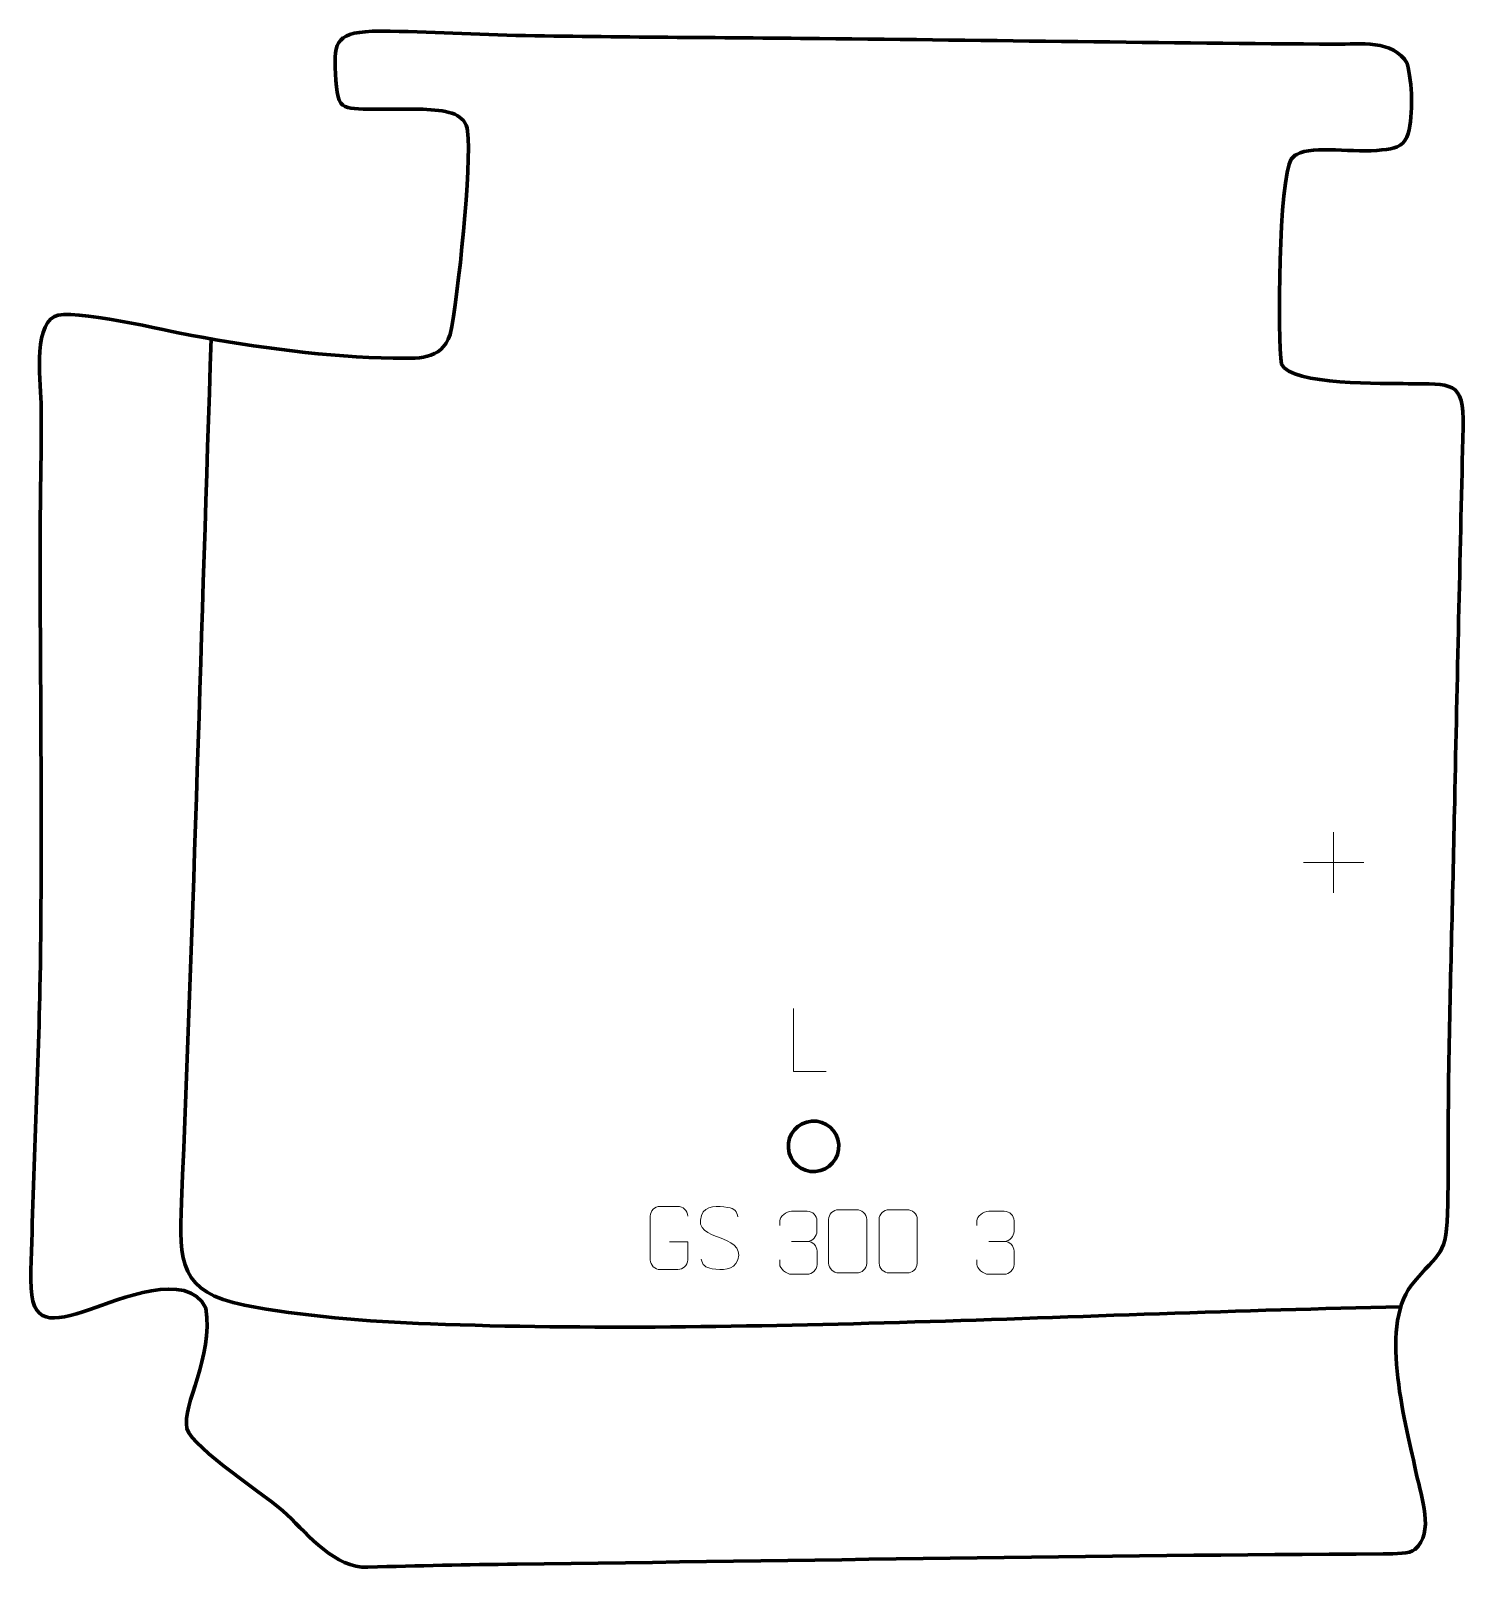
# Model space of a CAD drawing. Header units: millimetres. Extents: x 1122 to 1689, y 92 to 700.
import ezdxf

# ---------------------------------------------------------------- set-up
doc = ezdxf.new("R2010")
doc.units = ezdxf.units.MM
doc.header["$MEASUREMENT"] = 0
doc.layers.add('layer 1', color=7, linetype='Continuous', plot=False)
doc.layers.add('layer 2', color=7, linetype='Continuous')
doc.layers.add('layer 3', color=7, linetype='Continuous')

msp = doc.modelspace()

# ---------------------------------------------------------------- linework, layer by layer
at = {"layer": 'layer 1', "color": 250, "lineweight": 9}
for points in [[(1637.2831, 383.0296), (1637.2831, 383.0296), (1637.2831, 359.0517), (1637.2831, 359.0517)], [(1625.2942, 371.0406), (1625.2942, 371.0406), (1649.2721, 371.0406), (1649.2721, 371.0406)], [(1422.7392, 220.9725), (1422.7392, 220.9725), (1428.9356, 220.9725), (1428.9356, 220.9725)], [(1500.7392, 220.9725), (1500.7392, 220.9725), (1506.9356, 220.9725), (1506.9356, 220.9725)]]:
    msp.add_open_spline(points, degree=3, dxfattribs=at)
for points, knots in [([(1436.4691, 288.2998), (1436.4691, 288.2998), (1423.52, 288.2998), (1423.52, 288.2998), (1423.52, 288.2998), (1423.52, 288.2998), (1423.52, 313.2534), (1423.52, 313.2534)], [0, 0, 0, 0, 0.33333333, 0.33333333, 0.33333333, 0.33333333, 1, 1, 1, 1]), ([(1374.4388, 220.8256), (1374.4388, 220.8256), (1381.6069, 220.8256), (1381.6069, 220.8256), (1381.6069, 220.8256), (1381.6069, 220.8256), (1381.6069, 213.6575), (1381.6069, 213.6575), (1381.6069, 213.6575), (1381.4672, 211.3341), (1379.79, 209.8545), (1377.6422, 209.8437), (1377.6422, 209.8437), (1375.3104, 209.8441), (1372.9784, 209.8441), (1370.6469, 209.8437), (1370.6469, 209.8437), (1368.722, 209.7383), (1366.7498, 211.6228), (1366.761, 213.6401), (1366.761, 213.6401), (1366.7614, 219.4102), (1366.7614, 225.1799), (1366.761, 230.9492), (1366.761, 230.9492), (1366.7652, 233.0873), (1368.512, 234.8065), (1370.6643, 234.7931), (1370.6643, 234.7931), (1372.99, 234.7931), (1375.3161, 234.7931), (1377.6422, 234.7931), (1377.6422, 234.7931), (1379.5889, 234.8285), (1381.5803, 233.337), (1381.6069, 230.8993)], [0, 0, 0, 0, 0.1, 0.1, 0.1, 0.1, 0.2, 0.2, 0.2, 0.2, 0.3, 0.3, 0.3, 0.3, 0.4, 0.4, 0.4, 0.4, 0.5, 0.5, 0.5, 0.5, 0.6, 0.6, 0.6, 0.6, 0.7, 0.7, 0.7, 0.7, 0.8, 0.8, 0.8, 0.8, 1, 1, 1, 1]), ([(1394.1894, 222.4905), (1389.9411, 223.9609), (1385.033, 225.7567), (1387.0381, 231.277), (1387.0381, 231.277), (1388.5416, 235.4169), (1393.7552, 235.0284), (1397.3588, 234.4273), (1397.3588, 234.4273), (1400.2194, 233.9501), (1401.0841, 232.7369), (1401.3947, 230.6528)], [0, 0, 0, 0, 0.25, 0.25, 0.25, 0.25, 0.5, 0.5, 0.5, 0.5, 1, 1, 1, 1]), ([(1418.0295, 227.2177), (1418.0295, 227.2177), (1418.0295, 229.0749), (1418.0295, 229.0749), (1418.0295, 229.0749), (1418.0152, 230.8168), (1420.6797, 232.9349), (1422.7388, 232.9122), (1422.7388, 232.9122), (1424.8029, 232.9122), (1426.8669, 232.9122), (1428.9306, 232.9122), (1428.9306, 232.9122), (1431.1251, 232.921), (1432.7234, 231.0742), (1432.7678, 229.1621), (1432.7678, 229.1621), (1432.7674, 227.727), (1432.7674, 226.2919), (1432.7678, 224.8564), (1432.7678, 224.8564), (1432.7192, 223.2029), (1431.1166, 220.9729), (1428.9183, 220.9829), (1428.9183, 220.9829), (1431.122, 220.9717), (1432.73, 219.1685), (1432.784, 217.109), (1432.784, 217.109), (1432.7836, 215.3243), (1432.7836, 213.5396), (1432.784, 211.7545), (1432.784, 211.7545), (1432.7941, 209.6931), (1430.7392, 207.93), (1428.9183, 207.9381), (1428.9183, 207.9381), (1426.853, 207.9384), (1424.7878, 207.9384), (1422.7222, 207.9381), (1422.7222, 207.9381), (1420.5536, 207.9496), (1418.0226, 210.3498), (1418.004, 211.8116), (1418.004, 211.8116), (1418.004, 211.8116), (1418.004, 213.7202), (1418.004, 213.7202)], [0, 0, 0, 0, 0.07692308, 0.07692308, 0.07692308, 0.07692308, 0.15384615, 0.15384615, 0.15384615, 0.15384615, 0.23076923, 0.23076923, 0.23076923, 0.23076923, 0.30769231, 0.30769231, 0.30769231, 0.30769231, 0.38461538, 0.38461538, 0.38461538, 0.38461538, 0.46153846, 0.46153846, 0.46153846, 0.46153846, 0.53846154, 0.53846154, 0.53846154, 0.53846154, 0.61538462, 0.61538462, 0.61538462, 0.61538462, 0.69230769, 0.69230769, 0.69230769, 0.69230769, 0.76923077, 0.76923077, 0.76923077, 0.76923077, 0.84615385, 0.84615385, 0.84615385, 0.84615385, 1, 1, 1, 1]), ([(1441.3376, 233.4822), (1443.7037, 233.4822), (1446.0702, 233.4822), (1448.4367, 233.4822), (1448.4367, 233.4822), (1450.4172, 233.5178), (1452.4432, 232.0235), (1452.4703, 229.5814), (1452.4703, 229.5814), (1452.4699, 223.824), (1452.4699, 218.0662), (1452.4703, 212.308), (1452.4703, 212.308), (1452.3282, 209.9804), (1450.6218, 208.4981), (1448.4367, 208.4873), (1448.4367, 208.4873), (1446.0643, 208.4877), (1443.6919, 208.4877), (1441.3199, 208.4873), (1441.3199, 208.4873), (1439.3614, 208.3817), (1437.355, 210.2696), (1437.3664, 212.2906), (1437.3664, 212.2906), (1437.3668, 218.0712), (1437.3668, 223.8515), (1437.3664, 229.6313), (1437.3664, 229.6313), (1437.3707, 231.7733), (1439.1478, 233.4958), (1441.3376, 233.4822)], [0, 0, 0, 0, 0.11111111, 0.11111111, 0.11111111, 0.11111111, 0.22222222, 0.22222222, 0.22222222, 0.22222222, 0.33333333, 0.33333333, 0.33333333, 0.33333333, 0.44444444, 0.44444444, 0.44444444, 0.44444444, 0.55555556, 0.55555556, 0.55555556, 0.55555556, 0.66666667, 0.66666667, 0.66666667, 0.66666667, 0.77777778, 0.77777778, 0.77777778, 0.77777778, 1, 1, 1, 1]), ([(1461.3376, 233.4822), (1463.7037, 233.4822), (1466.0702, 233.4822), (1468.4367, 233.4822), (1468.4367, 233.4822), (1470.4172, 233.5178), (1472.4432, 232.0235), (1472.4703, 229.5814), (1472.4703, 229.5814), (1472.4699, 223.824), (1472.4699, 218.0662), (1472.4703, 212.308), (1472.4703, 212.308), (1472.3282, 209.9804), (1470.6218, 208.4981), (1468.4367, 208.4873), (1468.4367, 208.4873), (1466.0643, 208.4877), (1463.6919, 208.4877), (1461.3199, 208.4873), (1461.3199, 208.4873), (1459.3614, 208.3817), (1457.355, 210.2696), (1457.3664, 212.2906), (1457.3664, 212.2906), (1457.3668, 218.0712), (1457.3668, 223.8515), (1457.3664, 229.6313), (1457.3664, 229.6313), (1457.3707, 231.7733), (1459.1478, 233.4958), (1461.3376, 233.4822)], [0, 0, 0, 0, 0.11111111, 0.11111111, 0.11111111, 0.11111111, 0.22222222, 0.22222222, 0.22222222, 0.22222222, 0.33333333, 0.33333333, 0.33333333, 0.33333333, 0.44444444, 0.44444444, 0.44444444, 0.44444444, 0.55555556, 0.55555556, 0.55555556, 0.55555556, 0.66666667, 0.66666667, 0.66666667, 0.66666667, 0.77777778, 0.77777778, 0.77777778, 0.77777778, 1, 1, 1, 1]), ([(1496.0295, 227.2177), (1496.0295, 227.2177), (1496.0295, 229.0749), (1496.0295, 229.0749), (1496.0295, 229.0749), (1496.0152, 230.8168), (1498.6797, 232.9349), (1500.7388, 232.9122), (1500.7388, 232.9122), (1502.8029, 232.9122), (1504.8669, 232.9122), (1506.9306, 232.9122), (1506.9306, 232.9122), (1509.1251, 232.921), (1510.7234, 231.0742), (1510.7678, 229.1621), (1510.7678, 229.1621), (1510.7674, 227.727), (1510.7674, 226.2919), (1510.7678, 224.8564), (1510.7678, 224.8564), (1510.7192, 223.2029), (1509.1166, 220.9729), (1506.9183, 220.9829), (1506.9183, 220.9829), (1509.122, 220.9717), (1510.73, 219.1685), (1510.784, 217.109), (1510.784, 217.109), (1510.7836, 215.3243), (1510.7836, 213.5396), (1510.784, 211.7545), (1510.784, 211.7545), (1510.7941, 209.6931), (1508.7392, 207.93), (1506.9183, 207.9381), (1506.9183, 207.9381), (1504.853, 207.9384), (1502.7878, 207.9384), (1500.7222, 207.9381), (1500.7222, 207.9381), (1498.5536, 207.9496), (1496.0226, 210.3498), (1496.004, 211.8116), (1496.004, 211.8116), (1496.004, 211.8116), (1496.004, 213.7202), (1496.004, 213.7202)], [0, 0, 0, 0, 0.07692308, 0.07692308, 0.07692308, 0.07692308, 0.15384615, 0.15384615, 0.15384615, 0.15384615, 0.23076923, 0.23076923, 0.23076923, 0.23076923, 0.30769231, 0.30769231, 0.30769231, 0.30769231, 0.38461538, 0.38461538, 0.38461538, 0.38461538, 0.46153846, 0.46153846, 0.46153846, 0.46153846, 0.53846154, 0.53846154, 0.53846154, 0.53846154, 0.61538462, 0.61538462, 0.61538462, 0.61538462, 0.69230769, 0.69230769, 0.69230769, 0.69230769, 0.76923077, 0.76923077, 0.76923077, 0.76923077, 0.84615385, 0.84615385, 0.84615385, 0.84615385, 1, 1, 1, 1]), ([(1394.1894, 222.4904), (1398.208, 220.8437), (1403.2375, 218.9554), (1401.4035, 213.5951), (1401.4035, 213.5951), (1399.9437, 209.3287), (1395.0329, 209.5854), (1391.3068, 210.1401), (1391.3068, 210.1401), (1388.5568, 210.5499), (1387.3359, 211.7634), (1386.9579, 213.8756)], [0, 0, 0, 0, 0.25, 0.25, 0.25, 0.25, 0.5, 0.5, 0.5, 0.5, 1, 1, 1, 1])]:
    msp.add_open_spline(points, degree=3, knots=knots, dxfattribs=at)
at = {"layer": 'layer 2', "color": 140, "lineweight": 158}
msp.add_open_spline([(1663.8283, 195.0047), (1538.2609, 192.6021), (1404.4461, 183.7861), (1279.8233, 188.2714), (1279.8233, 188.2714), (1254.5283, 189.182), (1228.6916, 191.359), (1206.1422, 195.7021), (1206.1422, 195.7021), (1180.5886, 200.6239), (1180.2007, 212.7951), (1181.2098, 236.4822), (1181.2098, 236.4822), (1186.0567, 350.3379), (1189.1284, 464.4704), (1192.9628, 578.3904)], degree=3, knots=[0, 0, 0, 0, 0.2, 0.2, 0.2, 0.2, 0.4, 0.4, 0.4, 0.4, 0.6, 0.6, 0.6, 0.6, 1, 1, 1, 1], dxfattribs=at)
at = {"layer": 'layer 3', "color": 242, "lineweight": 158}
msp.add_open_spline([(1185.3059, 579.719), (1176.2292, 581.5221), (1137.0298, 590.6226), (1130.9054, 587.2987), (1130.9054, 587.2987), (1122.2195, 582.5849), (1125.5922, 560.0913), (1125.684, 551.1402), (1125.684, 551.1402), (1125.8367, 536.2614), (1125.3927, 521.3144), (1125.2905, 506.4264), (1125.2905, 506.4264), (1125.1051, 446.241), (1126.265, 385.5893), (1125.2532, 325.4902), (1125.2532, 325.4902), (1124.5115, 285.5757), (1122.4578, 245.6845), (1121.5411, 205.7753), (1121.5411, 205.7753), (1121.5659, 186.9986), (1129.8018, 189.1918), (1144.9686, 193.9355), (1144.9686, 193.9355), (1155.981, 197.6969), (1183.6098, 209.8844), (1190.7914, 194.5486), (1190.7914, 194.5486), (1193.9866, 174.6392), (1181.3122, 156.6715), (1183.3768, 146.8054), (1183.3768, 146.8054), (1186.0246, 138.6182), (1214.6472, 120.6671), (1223.0787, 112.6599), (1223.0787, 112.6599), (1231.6635, 104.3885), (1242.0099, 91.516), (1255.0073, 91.9367), (1255.0073, 91.9367), (1274.9526, 92.5824), (1294.089, 92.8944), (1314.0594, 93.1436), (1314.0594, 93.1436), (1428.3404, 94.5687), (1542.6289, 96.6241), (1656.9134, 97.2015), (1656.9134, 97.2015), (1661.9993, 97.2272), (1667.3764, 97.1958), (1669.4308, 98.9461), (1669.4308, 98.9461), (1677.311, 105.6598), (1671.9504, 119.824), (1670.1468, 128.5101), (1670.1468, 128.5101), (1666.0623, 147.9167), (1655.1124, 186.503), (1667.9554, 203.4359), (1667.9554, 203.4359), (1679.5724, 218.1458), (1682.0889, 213.7669), (1682.4685, 235.811), (1682.4685, 235.811), (1682.7975, 254.9106), (1682.5162, 273.9692), (1682.9001, 293.1774), (1682.9001, 293.1774), (1683.6004, 328.2234), (1684.5423, 363.2641), (1685.2787, 398.3095), (1685.2787, 398.3095), (1685.2787, 398.3095), (1685.3101, 399.8096), (1685.3101, 399.8096), (1685.3101, 399.8096), (1686.3079, 447.6814), (1687.4164, 495.5516), (1688.5427, 543.42), (1688.5427, 543.42), (1688.9871, 562.3031), (1683.6946, 560.3011), (1666.7938, 560.6448), (1666.7938, 560.6448), (1657.8525, 560.7598), (1620.3153, 559.9305), (1616.6526, 568.4287), (1616.6526, 568.4287), (1615.1637, 577.6214), (1615.4856, 642.1265), (1620.54, 649.5618), (1620.54, 649.5618), (1621.0836, 650.3614), (1621.8169, 650.9878), (1622.7074, 651.4727), (1622.7074, 651.4727), (1629.3878, 655.1099), (1645.5783, 651.9036), (1656.4328, 653.1931), (1656.4328, 653.1931), (1661.2443, 653.7647), (1664.4848, 654.3302), (1666.2754, 658.2845), (1666.2754, 658.2845), (1666.2754, 658.2845), (1666.8134, 659.7275), (1666.8134, 659.7275), (1666.8134, 659.7275), (1668.8802, 667.4424), (1668.4267, 679.6754), (1666.4176, 687.4158), (1666.4176, 687.4158), (1660.8172, 697.1274), (1647.6229, 695.0402), (1638.1149, 695.1014), (1638.1149, 695.1014), (1570.0757, 695.5383), (1501.8667, 696.6351), (1433.8056, 697.3405), (1433.8056, 697.3405), (1393.8237, 697.7548), (1353.5395, 697.8275), (1313.5991, 698.593), (1313.5991, 698.593), (1294.574, 699.054), (1275.6855, 700.4186), (1256.6352, 700.2041), (1256.6352, 700.2041), (1241.5172, 699.463), (1241.3779, 695.5028), (1242.3682, 680.7129), (1242.3682, 680.7129), (1242.8624, 673.3322), (1243.8017, 670.7855), (1247.0851, 669.9893), (1247.0851, 669.9893), (1252.2938, 668.7264), (1271.3505, 669.6962), (1278.2983, 669.2626), (1278.2983, 669.2626), (1287.0925, 668.7137), (1293.5769, 667.4921), (1294.4572, 660.6777), (1294.4572, 660.6777), (1296.1378, 647.6688), (1290.7492, 594.9394), (1287.5746, 580.1065), (1287.5746, 580.1065), (1283.9868, 569.6586), (1274.516, 570.7037), (1264.9935, 570.7674), (1264.9935, 570.7674), (1239.8739, 570.9354), (1210.1461, 575.2596), (1185.3059, 579.719)], degree=3, knots=[0, 0, 0, 0, 0.025, 0.025, 0.025, 0.025, 0.05, 0.05, 0.05, 0.05, 0.075, 0.075, 0.075, 0.075, 0.1, 0.1, 0.1, 0.1, 0.125, 0.125, 0.125, 0.125, 0.15, 0.15, 0.15, 0.15, 0.175, 0.175, 0.175, 0.175, 0.2, 0.2, 0.2, 0.2, 0.225, 0.225, 0.225, 0.225, 0.25, 0.25, 0.25, 0.25, 0.275, 0.275, 0.275, 0.275, 0.3, 0.3, 0.3, 0.3, 0.325, 0.325, 0.325, 0.325, 0.35, 0.35, 0.35, 0.35, 0.375, 0.375, 0.375, 0.375, 0.4, 0.4, 0.4, 0.4, 0.425, 0.425, 0.425, 0.425, 0.45, 0.45, 0.45, 0.45, 0.475, 0.475, 0.475, 0.475, 0.5, 0.5, 0.5, 0.5, 0.525, 0.525, 0.525, 0.525, 0.55, 0.55, 0.55, 0.55, 0.575, 0.575, 0.575, 0.575, 0.6, 0.6, 0.6, 0.6, 0.625, 0.625, 0.625, 0.625, 0.65, 0.65, 0.65, 0.65, 0.675, 0.675, 0.675, 0.675, 0.7, 0.7, 0.7, 0.7, 0.725, 0.725, 0.725, 0.725, 0.75, 0.75, 0.75, 0.75, 0.775, 0.775, 0.775, 0.775, 0.8, 0.8, 0.8, 0.8, 0.825, 0.825, 0.825, 0.825, 0.85, 0.85, 0.85, 0.85, 0.875, 0.875, 0.875, 0.875, 0.9, 0.9, 0.9, 0.9, 0.925, 0.925, 0.925, 0.925, 0.95, 0.95, 0.95, 0.95, 1, 1, 1, 1], dxfattribs=at)
at = {"layer": 'layer 3', "color": 142, "lineweight": 200}
msp.add_open_spline([(1432.1209, 248.6297), (1437.6298, 249.022), (1441.7776, 253.8059), (1441.3853, 259.3148), (1441.3853, 259.3148), (1440.993, 264.8236), (1436.2091, 268.9715), (1430.7002, 268.5791), (1430.7002, 268.5791), (1425.1913, 268.1868), (1421.0435, 263.4029), (1421.4358, 257.8941), (1421.4358, 257.8941), (1421.8281, 252.3852), (1426.612, 248.2374), (1432.1209, 248.6297)], degree=3, knots=[0, 0, 0, 0, 0.2, 0.2, 0.2, 0.2, 0.4, 0.4, 0.4, 0.4, 0.6, 0.6, 0.6, 0.6, 1, 1, 1, 1], dxfattribs=at)

doc.saveas('drawing.dxf')
